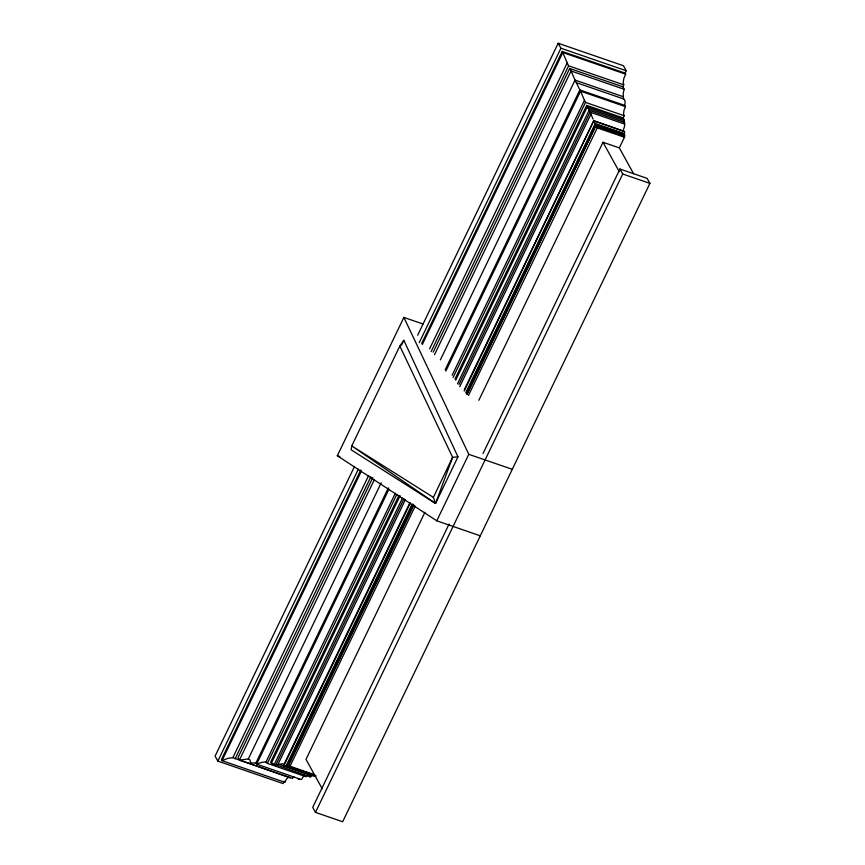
<?xml version="1.0" encoding="UTF-8"?>
<svg xmlns="http://www.w3.org/2000/svg" width="865" height="865" viewBox="0 0 865 865"><rect width="100%" height="100%" fill="white"/><g stroke="black" fill="none" stroke-linecap="round" stroke-linejoin="round"><path stroke-width="1.3" d="M633.602 173.746L619.329 147.893L624.454 137.254L624.541 131.523L593.812 120.635L464.364 389.585M455.033 378.957L586.708 105.379L588.254 108.406L624.152 120.776L623.189 117.954L624.26 115.737L623.535 113.812L623.979 110.32L625.427 106.633L624.735 105.389A8.812 3.179 -71 0 0 623.503 98.913L623.178 93.182L624.195 89.29L622.811 86.792L569.678 68.486L433.149 352.174M435.517 503.462L433.365 497.353L351.774 445.918L435.517 503.462L452.611 457.336L399.835 346.054L403.836 340.313L457.963 456.839L435.517 503.462L351.147 449.789L351.774 445.918L399.835 346.054M421.688 343.448L562.228 51.446L625.06 73.093L625.665 74.185L623.924 78.174L623.189 82.251L623.751 84.857L622.811 86.792M480.28 535.803L436.771 520.817L337.318 455.747L403.89 317.423L422.92 323.986M401.501 345.178L403.836 340.313M354.445 466.592L215.093 756.107L217.85 761.092L283.104 783.582L284.25 781.214L284.855 782.295L286.791 778.662L288.824 776.965M417.676 335.209L558.185 43.25L623.449 65.74L626.206 70.725L625.06 73.093M217.85 761.092L358.359 469.144M419.255 342.627L560.942 48.235L558.185 43.25M360.781 469.987L221.418 759.557L222.013 760.649L284.855 782.295M361.386 471.079L222.013 760.649L227.852 758.356L232.836 757.675L290.207 777.862M422.282 344.54L562.823 52.538L562.228 51.446M232.836 757.675L368.695 475.404M429.591 348.876L567.202 62.95L562.823 52.538L625.665 74.185M235.085 758.875L370.847 476.81M431.116 351.579L568.629 65.859L567.202 62.95M372.793 477.577L238.005 757.621L239.389 760.108L292.521 778.413A9.72 3.503 -71 0 1 293.819 776.77M374.167 480.075L239.389 760.108L248.298 758.973L250.223 760.162L250.126 762.076L252.158 763.06L255.954 762.908L388.331 487.871M434.522 354.672L571.062 70.984L569.678 68.486M248.298 758.973L381.216 482.8M440.361 359.916L575.041 80.088L571.062 70.984L624.195 89.29M445.14 369.82L579.853 89.928L575.041 80.088L622.93 96.599M389.012 489.114L256.646 764.152L301.517 779.614L303.312 776.565L305.086 775.462L306.124 776.738L267.372 763.384L265.998 761.989L261.879 762.292L256.646 764.152L255.954 762.908M445.832 371.074L580.545 91.171L579.853 89.928L624.735 105.389M265.998 761.989L395.37 493.201M452.146 375.226L584.448 100.351L580.545 91.171L625.427 106.633M267.372 763.384L396.851 494.358M453.098 377.497L585.508 102.384L584.448 100.351M398.851 495.677L270.702 761.957L271.383 763.2L275.849 764.963L282.844 763.665M400.127 495.71L271.383 763.2L310.427 776.878L312.243 775.721L280.098 764.638M455.725 380.2L587.389 106.622L623.881 119.197L624.627 124.052A4.995 1.795 -71 0 1 623.395 129.577M274.292 764.411L402.463 498.121M457.466 383.833L589.141 110.244L588.254 108.406M275.849 764.963L403.987 498.727M458.991 384.46L590.049 112.147L589.141 110.244L624.4 122.398L624.627 124.052L590.049 112.147L593.055 119.121M277.622 765.103L405.296 499.84M459.758 386.666L590.946 114.104M409.902 502.77L283.969 764.411L283.85 765.72L314.265 776.197L316.125 775.916M410.302 502.987L283.85 765.72L290.002 766.26L314.73 774.78M464.17 391.077L593.812 120.635M412.01 504.284L286.142 765.806L315.314 775.862M465.878 392.375L595.261 123.544L594.125 121.046L624.541 131.523M412.886 504.079L286.953 765.73L314.417 775.191M466.181 393.337L595.628 124.376L595.261 123.544L624.443 133.599M287.504 765.839L413.329 504.403M466.592 393.748L595.931 125.014L595.628 124.376L624.335 134.27M287.721 766.12L413.535 504.717M466.786 394.072L595.931 125.014L624.368 134.821M288.045 766.455L413.827 505.106M467.068 394.494L596.115 125.371L624.519 135.156M290.002 766.26L415.243 506.047M468.506 395.392L597.261 127.879L596.363 125.847L624.692 135.61M424.92 512.285L306.005 759.373L322.223 788.75M478.821 400.311L603.013 142.271L619.329 147.893M433.365 497.353L452.611 457.336L457.963 456.839M436.771 520.817L468.776 454.32L403.89 317.423M449.076 524.071L312.708 807.391L315.466 812.376L342.659 821.75L649.907 183.369L647.15 178.385L619.967 169.01L483.016 453.552M315.466 812.376L622.713 173.995L619.967 169.01M560.942 48.235L626.206 70.725M568.629 65.859L623.751 84.857M576.306 82.651L623.503 98.913M585.508 102.384L624.26 115.737M586.708 105.379L623.189 117.954M596.774 126.755L624.671 136.356M597.261 127.879L624.454 137.254M622.713 173.995L649.907 183.369M468.776 454.32L512.285 469.306M337.318 455.747L339.858 456.612M603.013 142.271L619.232 171.648M310.427 776.878A113.326 40.839 -71 0 1 307.875 775.775M299.171 779.257A8.812 3.179 -71 0 1 297.949 778.565"/></g></svg>
